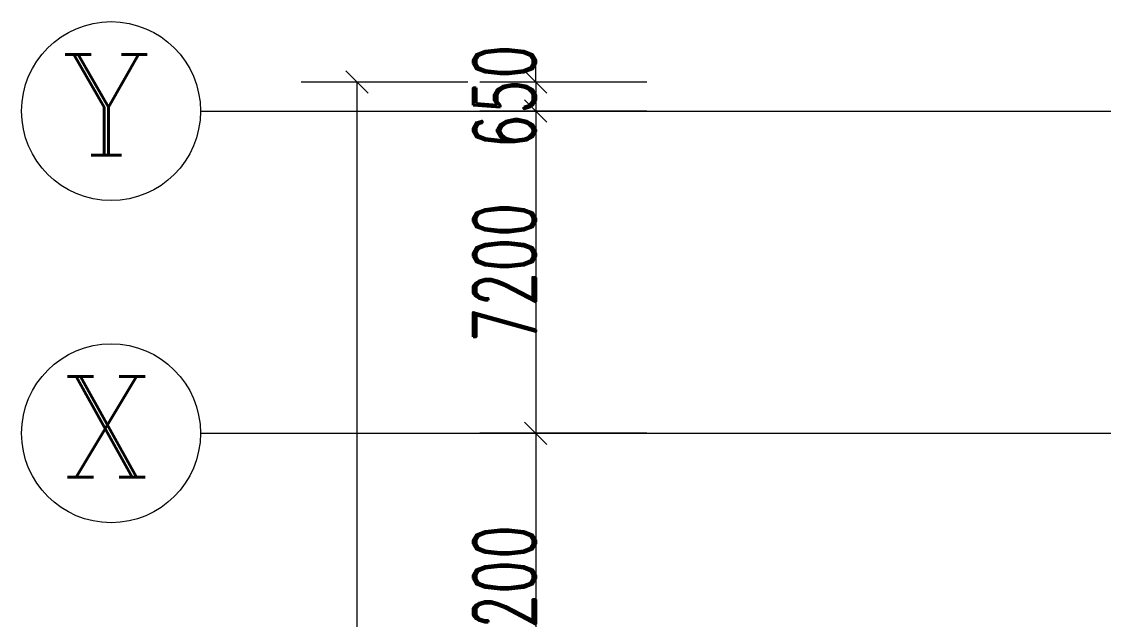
# Model space of a CAD drawing. Header units: millimetres. Extents: x -76632 to 443185, y -33181 to 192400.
# Drawn here: x -30000 to -5804, y 147041 to 160400 of the extents above; entities that cross this region are included whole.
import ezdxf

# ---------------------------------------------------------------- set-up
doc = ezdxf.new("R2010")
doc.units = ezdxf.units.MM
doc.linetypes.add('轴网线', pattern=[22.04, 18.38, -1.83, 0, -1.83])
doc.layers.get('0').update_dxf_attribs({"color": 8})
doc.layers.get('Defpoints').update_dxf_attribs({"color": 8})
for name, color, linetype, lineweight in [('A-ANNO-DIMS', 8, 'Continuous', 9), ('S-GRID', 8, 'Continuous', 9), ('S-GRID-IDEN', 8, 'Continuous', 9)]:
    doc.layers.add(name, color=color, linetype=linetype, lineweight=lineweight)
doc.styles.add('RomanC', font='romanc__.ttf', dxfattribs={"height": 2250})
doc.styles.add('RomanD_4', font='romand__.ttf', dxfattribs={"width": 0.65, "height": 1400})
doc.dimstyles.new('第一_二道尺寸线', dxfattribs={"dimscale": 304.8, "dimtxt": 1405.004626, "dimasz": 1.64042, "dimexe": 4.10105, "dimexo": 0.0625, "dimgap": 0, "dimtad": 1, "dimdec": 0, "dimzin": 0, "dimdsep": 46, "dimtxsty": 'RomanD_4', "dimblk1": 'OBLIQUE', "dimblk2": 'OBLIQUE', "dimsah": 1, "dimcen": 0.09, "dimazin": 0, "dimtfac": 1, "dimtdec": 4, "dimtix": 1, "dimtmove": 0, "dimatfit": 3, "dimfxl": 8.2021, "dimfxlon": 1, "dimtvp": 1, "dimtolj": 1, "dimtzin": 0, "dimlwd": 18, "dimlwe": 18, "dimarcsym": 2})

# ---------------------------------------------------------------- blocks, each defined once
blk = doc.blocks.new('轴网 - 宽度系数 1_0-670626-LAY-1F-1_500-A')
at = {"layer": 'S-GRID-IDEN'}
blk.add_circle((0, 0), 4, dxfattribs=at)
blk = doc.blocks.new('_Oblique')
at = {"color": 0, "linetype": 'ByBlock', "lineweight": -2}
blk.add_line((-0.5, -0.5), (0.5, 0.5), dxfattribs=at)
blk = doc.blocks.new('*D1626')
at = {"layer": 'A-ANNO-DIMS', "color": 0, "lineweight": 18, "transparency": 16777216}
for p, q in [((-18500, 159050), (-18500, 159550)), ((-16019.05, 159050), (-19750, 159050)), ((-18500, 159050), (-18500, 158400)), ((-16019.05, 158400), (-19750, 158400)), ((-18500, 158400), (-18500, 157900))]:
    blk.add_line(p, q, dxfattribs=at)
at = {"layer": 'Defpoints', "color": 0, "transparency": 16777216}
for p in [(-16000, 159050), (-18500, 158400), (-16000, 158400)]:
    blk.add_point(p, dxfattribs=at)
at = {"layer": 'A-ANNO-DIMS', "color": 0, "lineweight": 18, "transparency": 16777216, "xscale": 500.0000000000001, "yscale": 500.0000000000001, "zscale": 500.0000000000001}
for p, rotation in [((-18500, 159050), 270), ((-18500, 158400), 90)]:
    blk.add_blockref('_Oblique', p, dxfattribs=dict(at, rotation=rotation))
at = {"layer": 'A-ANNO-DIMS', "color": 0, "lineweight": 18, "transparency": 16777216, "insert": (-19200, 158725), "char_height": 1400, "width": 2918.0865, "attachment_point": 5, "rotation": 90, "style": 'RomanD_4'}
blk.add_mtext('\\A1;650', dxfattribs=at)
blk = doc.blocks.new('*D1627')
at = {"layer": 'A-ANNO-DIMS', "color": 0, "lineweight": 18, "transparency": 16777216}
for p, q in [((-16019.05, 158400), (-19750, 158400)), ((-18500, 158400), (-18500, 151200)), ((-16019.05, 151200), (-19750, 151200))]:
    blk.add_line(p, q, dxfattribs=at)
at = {"layer": 'Defpoints', "color": 0, "transparency": 16777216}
for p in [(-16000, 158400), (-18500, 151200), (-16000, 151200)]:
    blk.add_point(p, dxfattribs=at)
at = {"layer": 'A-ANNO-DIMS', "color": 0, "lineweight": 18, "transparency": 16777216, "xscale": 500.0000000000001, "yscale": 500.0000000000001, "zscale": 500.0000000000001}
for p, rotation in [((-18500, 158400), 90), ((-18500, 151200), 270)]:
    blk.add_blockref('_Oblique', p, dxfattribs=dict(at, rotation=rotation))
at = {"layer": 'A-ANNO-DIMS', "color": 0, "lineweight": 18, "transparency": 16777216, "insert": (-19200, 154800), "char_height": 1400, "width": 3890.782, "attachment_point": 5, "rotation": 90, "style": 'RomanD_4'}
blk.add_mtext('\\A1;7200', dxfattribs=at)
blk = doc.blocks.new('*D1628')
at = {"layer": 'A-ANNO-DIMS', "color": 0, "lineweight": 18, "transparency": 16777216}
for p, q in [((-16019.05, 151200), (-19750, 151200)), ((-18500, 151200), (-18500, 144000)), ((-16019.05, 144000), (-19750, 144000))]:
    blk.add_line(p, q, dxfattribs=at)
at = {"layer": 'Defpoints', "color": 0, "transparency": 16777216}
for p in [(-16000, 151200), (-18500, 144000), (-16000, 144000)]:
    blk.add_point(p, dxfattribs=at)
at = {"layer": 'A-ANNO-DIMS', "color": 0, "lineweight": 18, "transparency": 16777216, "xscale": 500.0000000000001, "yscale": 500.0000000000001, "zscale": 500.0000000000001}
for p, rotation in [((-18500, 151200), 90), ((-18500, 144000), 270)]:
    blk.add_blockref('_Oblique', p, dxfattribs=dict(at, rotation=rotation))
at = {"layer": 'A-ANNO-DIMS', "color": 0, "lineweight": 18, "transparency": 16777216, "insert": (-19200, 147600), "char_height": 1400, "width": 3890.782, "attachment_point": 5, "rotation": 90, "style": 'RomanD_4'}
blk.add_mtext('\\A1;7200', dxfattribs=at)
blk = doc.blocks.new('*D1552')
at = {"layer": 'A-ANNO-DIMS', "color": 0, "lineweight": 18, "transparency": 16777216}
for p, q in [((-20019.05, 159050), (-23750, 159050)), ((-22500, 159050), (-22500, -650)), ((-20019.05, -650), (-23750, -650))]:
    blk.add_line(p, q, dxfattribs=at)
at = {"layer": 'Defpoints', "color": 0, "transparency": 16777216}
for p in [(-20000, 159050), (-22500, -650), (-20000, -650)]:
    blk.add_point(p, dxfattribs=at)
at = {"layer": 'A-ANNO-DIMS', "color": 0, "lineweight": 18, "transparency": 16777216, "xscale": 500.0000000000001, "yscale": 500.0000000000001, "zscale": 500.0000000000001}
for p, rotation in [((-22500, 159050), 90), ((-22500, -650), 270)]:
    blk.add_blockref('_Oblique', p, dxfattribs=dict(at, rotation=rotation))
at = {"layer": 'A-ANNO-DIMS', "color": 0, "lineweight": 18, "transparency": 16777216, "insert": (-23200, 79200), "char_height": 1400, "width": 5836.1731, "attachment_point": 5, "rotation": 90, "style": 'RomanD_4'}
blk.add_mtext('\\A1;159700', dxfattribs=at)

msp = doc.modelspace()

# ---------------------------------------------------------------- linework, layer by layer
at = {"layer": 'S-GRID', "transparency": 33554687}
for p, q in [((-26000, 158400), (-16000, 158400)), ((-26000, 151200), (-16000, 151200))]:
    msp.add_line(p, q, dxfattribs=at)
at = {"layer": 'S-GRID', "linetype": '轴网线', "transparency": 33554687}
for p, q in [((-16000, 158400), (308800, 158400)), ((-16000, 151200), (308800, 151200))]:
    msp.add_line(p, q, dxfattribs=at)

# ---------------------------------------------------------------- block references
at = {"layer": 'S-GRID-IDEN', "transparency": 33554687, "xscale": 499.9999999999995, "yscale": 499.9999999999995, "zscale": 499.9999999999995, "rotation": 270}
for p in [(-28000, 158400), (-28000, 151200)]:
    msp.add_blockref('轴网 - 宽度系数 1_0-670626-LAY-1F-1_500-A', p, dxfattribs=at)

# ---------------------------------------------------------------- texts
at = {"layer": 'S-GRID-IDEN', "transparency": 33554687, "char_height": 2250, "attachment_point": 1, "style": 'RomanC'}
for s, insert, width in [('\\fRomanC|b0|i0|c134|p2|;Y', (-29119, 159667), 2685.653), ('\\fRomanC|b0|i0|c134|p2|;X', (-29069, 152467), 2565.4)]:
    msp.add_mtext(s, dxfattribs=dict(at, insert=insert, width=width))

# ---------------------------------------------------------------- dimensions: what is measured, and where the dimension line sits
at = {"layer": 'A-ANNO-DIMS', "lineweight": 18, "transparency": 33554687}
for base, p1, p2, override, picture, middle in [((-18500, 158400), (-16000, 159050), (-16000, 158400), {"dimpost": '<>', "dimfxl": 650}, '*D1626', (-19200, 158725)), ((-22500, -650), (-20000, 159050), (-20000, -650), {"dimpost": '<>', "dimfxl": 159700}, '*D1552', (-23200, 79200)), ((-18500, 151200), (-16000, 158400), (-16000, 151200), {"dimpost": '<>', "dimfxl": 7200}, '*D1627', (-19200, 154800)), ((-18500, 144000), (-16000, 151200), (-16000, 144000), {"dimpost": '<>', "dimfxl": 7200}, '*D1628', (-19200, 147600))]:
    dim = msp.add_linear_dim(base=base, p1=p1, p2=p2, angle=90, dimstyle='第一_二道尺寸线', override=override, dxfattribs=at)
    dim.commit()
    dim.dimension.update_dxf_attribs({"geometry": picture, "text_midpoint": middle})

doc.saveas('drawing.dxf')
